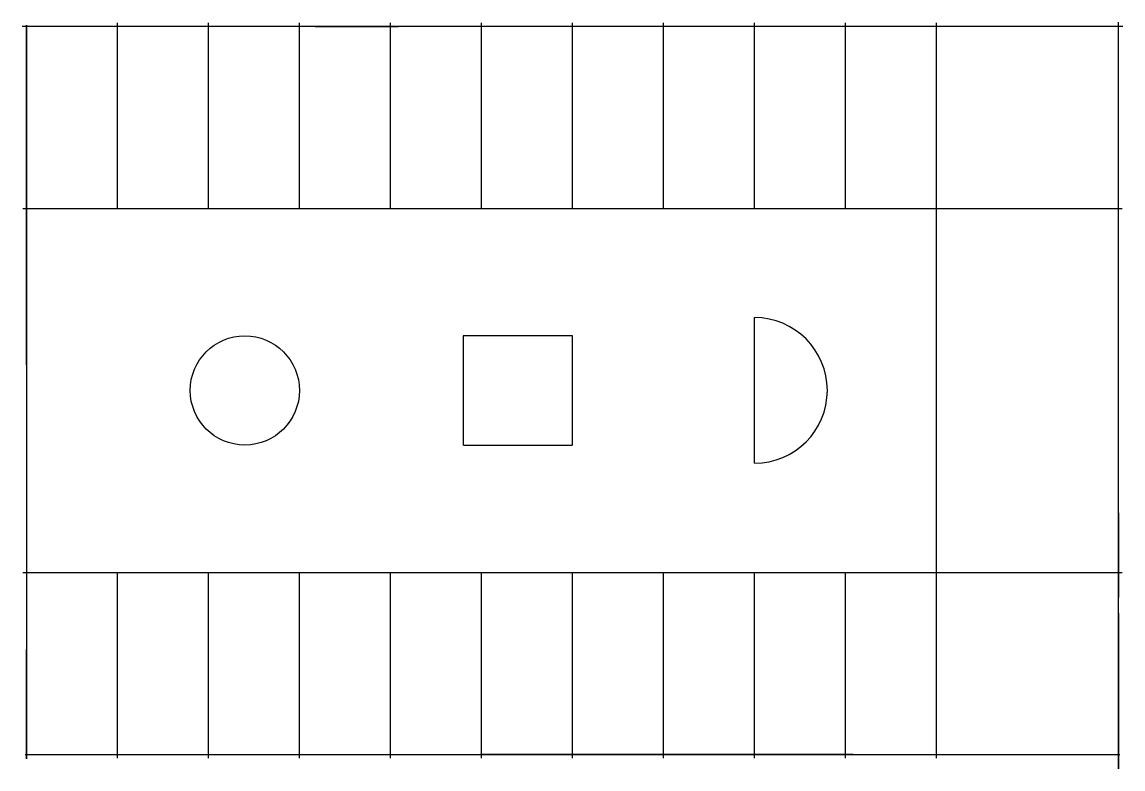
# Model space of a CAD drawing. Header units: millimetres. Extents: x -120 to 30120, y -400 to 20120.
import ezdxf

# ---------------------------------------------------------------- set-up
doc = ezdxf.new("R2010")
doc.units = ezdxf.units.MM
doc.layers.add('LOT', color=7, linetype='Continuous')
doc.layers.add('STALLS', color=7, linetype='Continuous')

msp = doc.modelspace()

# ---------------------------------------------------------------- linework, layer by layer
at = {"layer": 'LOT'}
for p, q in [((7934, 20000), (-120, 20000)), ((0, 20030), (0, 10701)), ((0, 10701), (0, 20030)), ((10224, 20000), (7935, 20000)), ((7935, 20000), (10224, 20000)), ((19805, 20000), (10224, 20000)), ((19505, 20000), (10424, 20000)), ((21141, 20000), (19807, 20000)), ((30120, 20000), (21143, 20000)), ((30000, 6636), (30000, 20120)), ((20000, 8000), (20000, 12000)), ((14998, 11500), (12000, 11500)), ((12000, 11498), (12000, 8500)), ((15000, 8502), (15000, 11500)), ((0, 10698), (0, 8723)), ((0, 8721), (0, 4563)), ((12002, 8500), (15000, 8500)), ((30000, 4308), (30000, 6633)), ((30000, 6633), (30000, 4308)), ((30000, 4608), (30000, 6433)), ((0, 4560), (0, 2886)), ((30000, 3887), (30000, 4308)), ((30000, -400), (30000, 3884)), ((30000, 3884), (30000, -400)), ((0, 2885), (0, -120)), ((0, -120), (0, 2885)), ((0, 2585), (0, 80)), ((-30, 0), (4159, 0)), ((270, 0), (3959, 0)), ((4159, 0), (12475, 0)), ((4459, 0), (12275, 0)), ((12477, 0), (22710, 0)), ((22710, 0), (12477, 0)), ((22711, 0), (25746, 0)), ((25750, 0), (30030, 0)), ((26050, 0), (29830, 0))]:
    msp.add_line(p, q, dxfattribs=at)
msp.add_circle((6000, 10000), 1500, dxfattribs=at)
msp.add_arc((20000, 10000), 2000, -89.98, 89.98, dxfattribs=at)
at = {"layer": 'STALLS'}
for p, q in [((2500, 15002), (2500, 20100)), ((5000, 15002), (5000, 20100)), ((7500, 15002), (7500, 20100)), ((10000, 15002), (10000, 20100)), ((12500, 15002), (12500, 20100)), ((15000, 15002), (15000, 20100)), ((17500, 15002), (17500, 20100)), ((20000, 15002), (20000, 20100)), ((22500, 15002), (22500, 20100)), ((25000, -100), (25000, 20100)), ((-100, 15000), (30100, 15000)), ((-100, 5000), (30100, 5000)), ((2500, -100), (2500, 4998)), ((5000, -100), (5000, 4998)), ((7500, -100), (7500, 4998)), ((10000, -100), (10000, 4998)), ((12500, -100), (12500, 4998)), ((15000, -100), (15000, 4998)), ((17500, -100), (17500, 4998)), ((20000, -100), (20000, 4998)), ((22500, -100), (22500, 4998))]:
    msp.add_line(p, q, dxfattribs=at)

doc.saveas('drawing.dxf')
